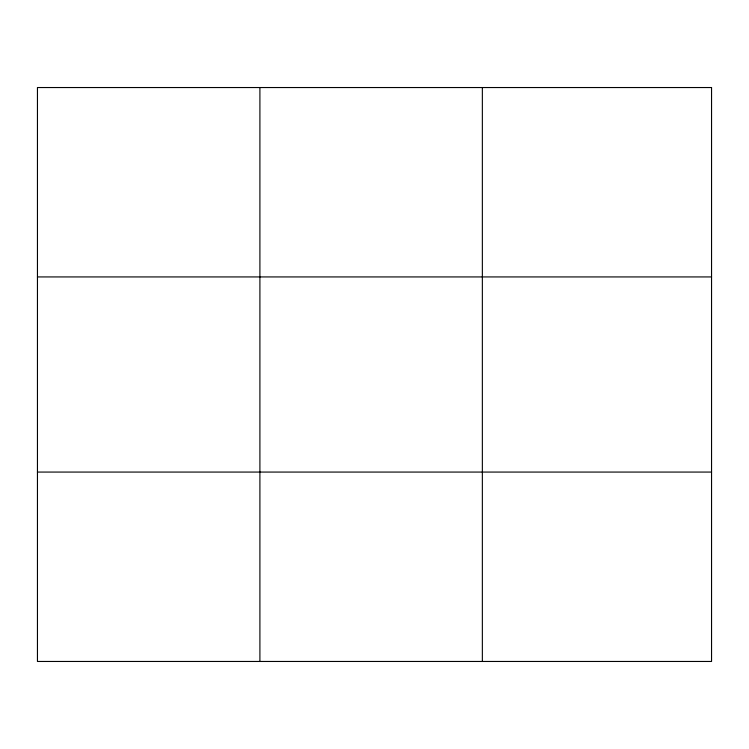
<?xml version="1.0" encoding="UTF-8"?>
<svg xmlns="http://www.w3.org/2000/svg" width="749" height="749" viewBox="0 0 749 749"><rect width="100%" height="100%" fill="white"/><g stroke="black" fill="none" stroke-linecap="round" stroke-linejoin="round"><path stroke-width="1.12" d="M259.903 87.539L259.903 661.461M482.356 87.539L482.356 661.461M37.45 276.933L711.55 276.933M37.45 472.067L711.55 472.067M711.55 87.539L711.55 661.461L37.45 661.461L37.45 87.539L711.55 87.539"/></g></svg>
